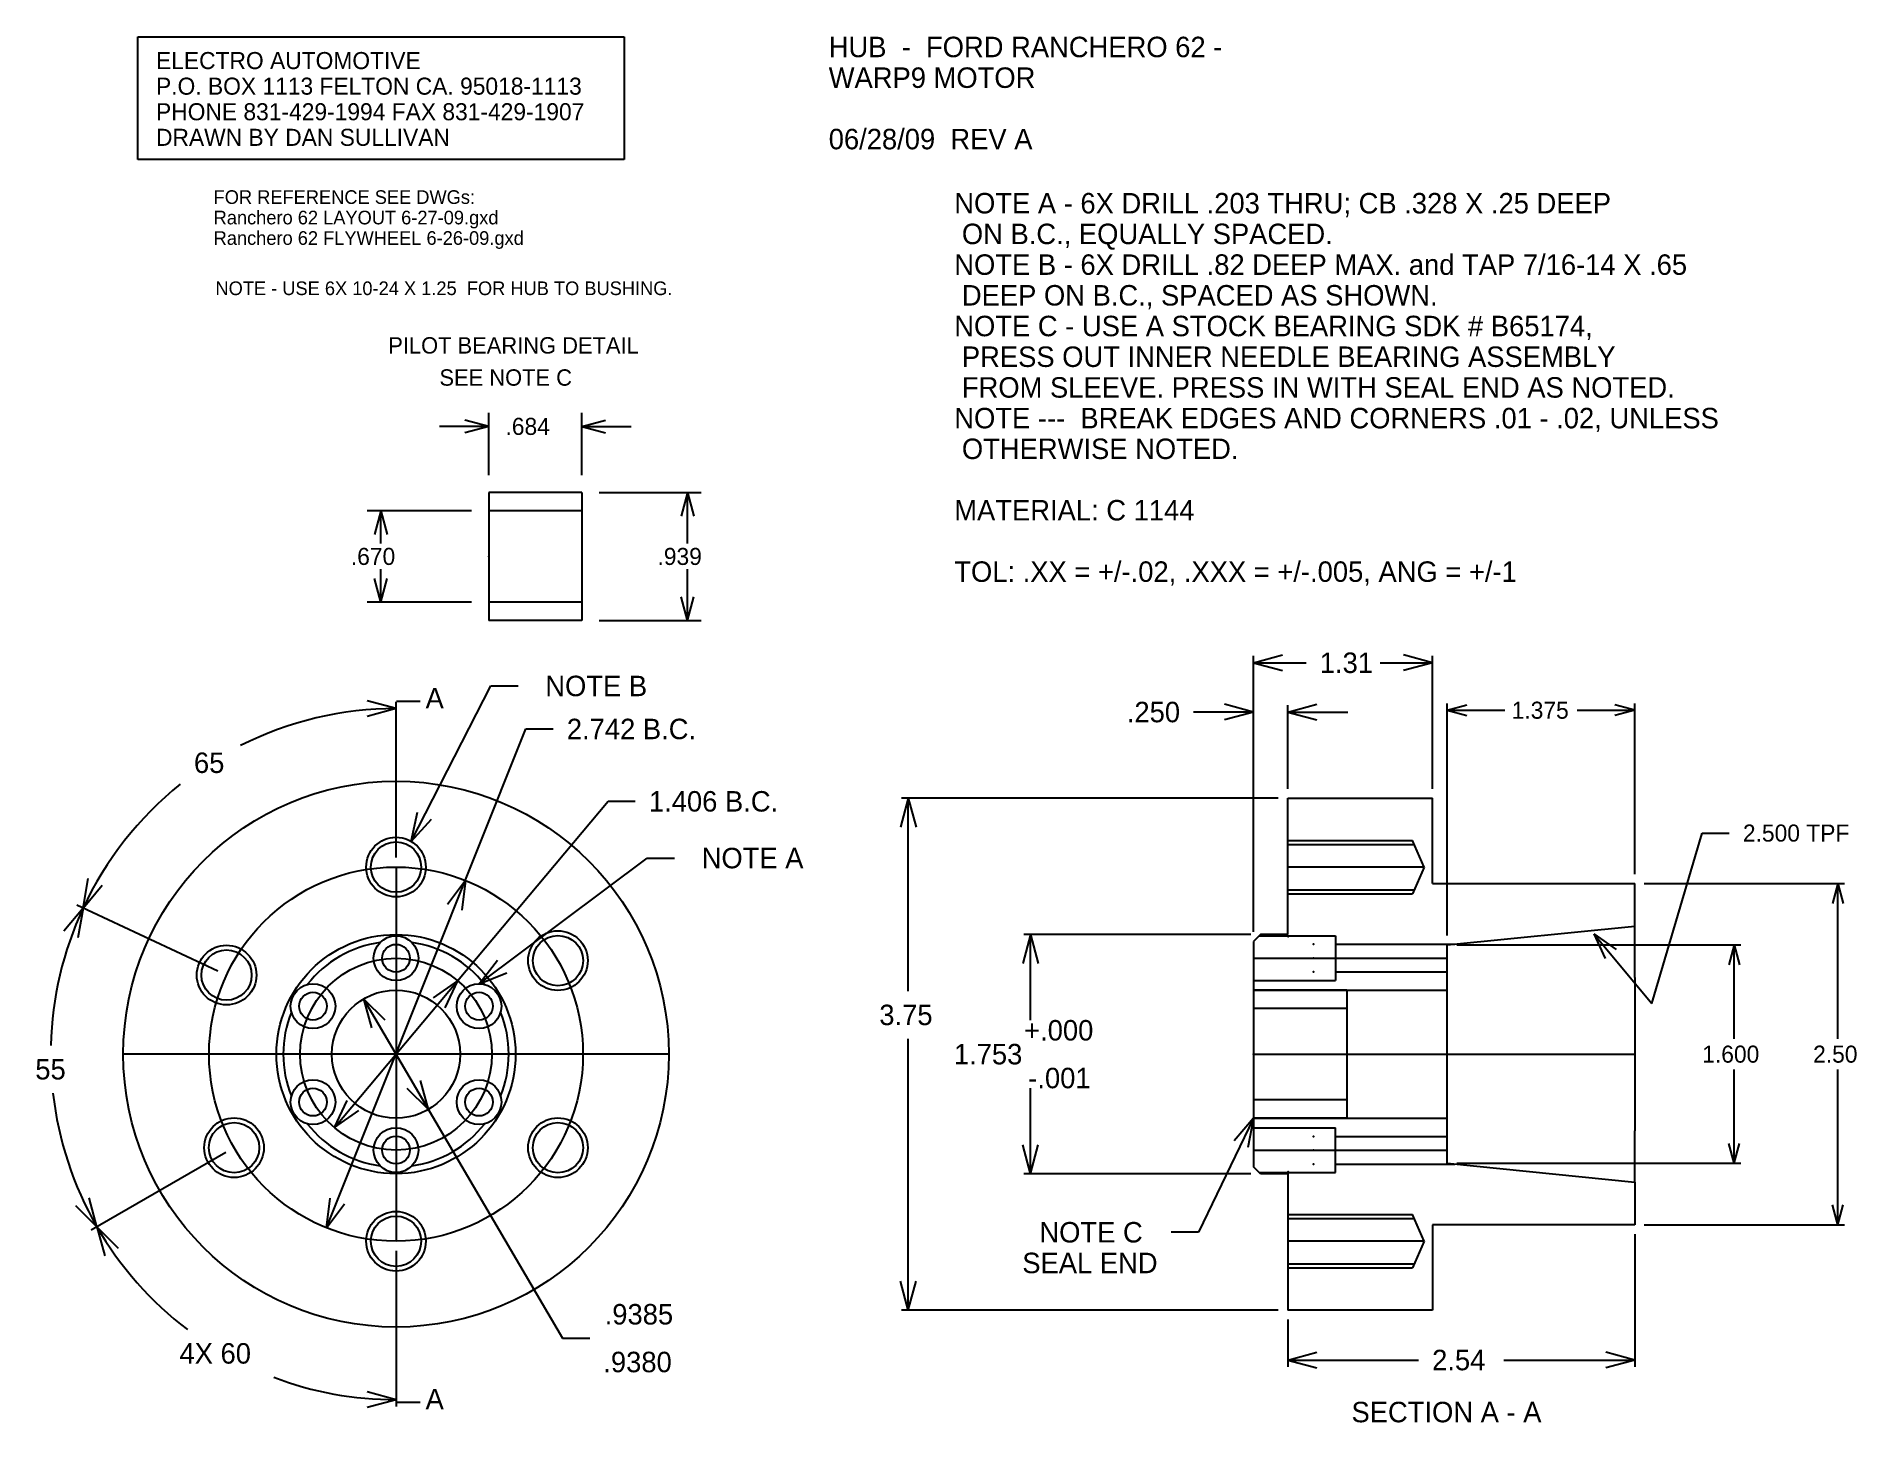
# Model space of a CAD drawing. Extents: x 5.5 to 18.8, y 3.6 to 13.8.
import ezdxf

# ---------------------------------------------------------------- set-up
doc = ezdxf.new("R2010")
doc.units = 0

msp = doc.modelspace()

# ---------------------------------------------------------------- linework, layer by layer
at = {"layer": '8', "color": 1, "linetype": 'CONTINUOUS'}
for p, q in [((17.273386, 7.549795), (18.742452, 7.549795)), ((18.692452, 7.549795), (18.653629, 7.404906)), ((18.692452, 7.549795), (18.731275, 7.404906)), ((18.692452, 6.412295), (18.692452, 7.549795)), ((18.692452, 5.049795), (18.692452, 6.187295)), ((18.692452, 5.049795), (18.653629, 5.194684)), ((18.692452, 5.049795), (18.731275, 5.194684)), ((17.273386, 5.049795), (18.742452, 5.049795))]:
    msp.add_line(p, q, dxfattribs=at)
at = {"layer": 'CENTERLINES_-_PHANTOMS', "color": 7, "linetype": 'CONTINUOUS'}
for p, q in [((8.120297, 7.670751), (8.120297, 4.928751)), ((15.658804, 7.670795), (14.659086, 7.670795)), ((14.409086, 7.002794), (15.828386, 7.002794)), ((10.120297, 6.299751), (6.120297, 6.299751)), ((14.409086, 6.299795), (17.203386, 6.299795)), ((14.409086, 5.596796), (15.828386, 5.596796)), ((15.658804, 4.928795), (14.659086, 4.928795))]:
    msp.add_line(p, q, dxfattribs=at)
for radius in [1.371, 0.703001]:
    msp.add_circle((8.120297, 6.299751), radius, dxfattribs=at)
at = {"layer": 'DIMENSIONS', "color": 7, "linetype": 'CONTINUOUS'}
for p, q in [((6.227802, 13.756106), (9.794254, 13.756106)), ((6.227802, 12.856121), (6.227802, 13.756106)), ((9.794254, 13.756106), (9.794254, 12.856121)), ((9.794254, 12.856121), (6.227802, 12.856121)), ((8.123104, 8.887219), (8.297002, 8.887219)), ((8.123104, 3.750539), (8.297002, 3.750539))]:
    msp.add_line(p, q, dxfattribs=at)
at = {"layer": 'DIMENSIONS', "color": 1, "linetype": 'CONTINUOUS'}
for p, q in [((14.409086, 9.168131), (14.62159, 9.225072)), ((14.409086, 7.196295), (14.409086, 9.218131)), ((15.721086, 9.168131), (15.508582, 9.225072)), ((15.721086, 8.244795), (15.721086, 9.218131)), ((14.409086, 9.168131), (14.62159, 9.111191)), ((14.409086, 9.168131), (14.794112, 9.168131)), ((15.33606, 9.168131), (15.721086, 9.168131)), ((15.721086, 9.168131), (15.508582, 9.111191)), ((8.231929, 7.858582), (8.814961, 8.998119)), ((8.814961, 8.998119), (9.014961, 8.998119)), ((8.120297, 8.831895), (7.907794, 8.888835)), ((8.120297, 8.831895), (7.907794, 8.774955)), ((8.120297, 7.740751), (8.120297, 8.881895)), ((14.409086, 8.806959), (14.196582, 8.863899)), ((14.409086, 7.196295), (14.409086, 8.856959)), ((14.659086, 8.806959), (14.87159, 8.863899)), ((14.659086, 8.244795), (14.659086, 8.856959)), ((15.828386, 7.169794), (15.828386, 8.870335)), ((15.828386, 8.820335), (15.973275, 8.859158)), ((15.828386, 8.820335), (15.973275, 8.781512)), ((15.828386, 8.820335), (16.251271, 8.820335)), ((16.780501, 8.820335), (17.203386, 8.820335)), ((17.203386, 8.820335), (17.058497, 8.859158)), ((17.203386, 8.820335), (17.058497, 8.781512)), ((17.203386, 7.619795), (17.203386, 8.870335)), ((7.611393, 5.0267), (9.072934, 8.682819)), ((9.072934, 8.682819), (9.272934, 8.682819)), ((14.409086, 8.806959), (13.969086, 8.806959)), ((14.409086, 8.806959), (14.196582, 8.750018)), ((14.659086, 8.806959), (14.87159, 8.750018)), ((14.659086, 8.806959), (15.099086, 8.806959)), ((7.668435, 5.761206), (9.674869, 8.152543)), ((9.674869, 8.152543), (9.874869, 8.152543)), ((11.876903, 8.174795), (11.819963, 7.962291)), ((14.589086, 8.174795), (11.826903, 8.174795)), ((11.876903, 8.174795), (11.933843, 7.962291)), ((11.876903, 6.762514), (11.876903, 8.174795)), ((8.231929, 7.858582), (8.27803, 8.073698)), ((8.231929, 7.858582), (8.379412, 8.021827)), ((17.328829, 6.672059), (17.696881, 7.919948)), ((17.696881, 7.919948), (17.896881, 7.919948)), ((8.729114, 6.815249), (9.961505, 7.736921)), ((9.961505, 7.736921), (10.161505, 7.736921)), ((5.825395, 7.369881), (5.863598, 7.586539)), ((5.825395, 7.369881), (5.966809, 7.538411)), ((8.629202, 7.572801), (8.49745, 7.396615)), ((8.629202, 7.572801), (8.603194, 7.354344)), ((5.825395, 7.369881), (5.683982, 7.201352)), ((6.814308, 6.908744), (5.78008, 7.391012)), ((6.814308, 6.908744), (5.78008, 7.391012)), ((5.825395, 7.369881), (5.787193, 7.153224)), ((12.773146, 7.176295), (12.716206, 6.963791)), ((14.389086, 7.176295), (12.723146, 7.176295)), ((12.773146, 7.176295), (12.830086, 6.963791)), ((12.773146, 6.549795), (12.773146, 7.176295)), ((15.898386, 7.099794), (17.981946, 7.099794)), ((16.902674, 7.1811), (17.328829, 6.672059)), ((16.902674, 7.1811), (17.066374, 7.066199)), ((16.902674, 7.1811), (16.986992, 6.999743)), ((17.931946, 7.099794), (17.893123, 6.954905)), ((17.931946, 7.099794), (17.970769, 6.954905)), ((17.931946, 6.412339), (17.931946, 7.099794)), ((8.729114, 6.815249), (8.865189, 6.988118)), ((8.57216, 6.838296), (8.39195, 6.712103)), ((8.57216, 6.838296), (8.47919, 6.638905)), ((8.729114, 6.815249), (8.933393, 6.896921)), ((7.882836, 6.704772), (8.039435, 6.550252)), ((7.882836, 6.704772), (7.941195, 6.492654)), ((7.882836, 6.704772), (9.34039, 4.218726)), ((11.876903, 4.424795), (11.876903, 6.412514)), ((17.931946, 5.499883), (17.931946, 6.187339)), ((8.357759, 5.89473), (8.201159, 6.04925)), ((8.357759, 5.89473), (8.2994, 6.106848)), ((12.773146, 5.423295), (12.773146, 6.049795)), ((7.668435, 5.761206), (7.761404, 5.960597)), ((7.668435, 5.761206), (7.848644, 5.887399)), ((14.409086, 5.83114), (14.003809, 4.994579)), ((14.409086, 5.83114), (14.265194, 5.664722)), ((14.409086, 5.83114), (14.367681, 5.615072)), ((12.773146, 5.423295), (12.716206, 5.635798)), ((12.773146, 5.423295), (12.830086, 5.635798)), ((17.931946, 5.499883), (17.893123, 5.644772)), ((17.931946, 5.499883), (17.970769, 5.644772)), ((6.872355, 5.579251), (5.884095, 5.008679)), ((6.872355, 5.579251), (5.884095, 5.008679)), ((15.898386, 5.499883), (17.981946, 5.499883)), ((14.389086, 5.423295), (12.723146, 5.423295)), ((5.927396, 5.033679), (5.870456, 5.246182)), ((7.611393, 5.0267), (7.637401, 5.245158)), ((5.927396, 5.033679), (5.771833, 5.189242)), ((7.611393, 5.0267), (7.743145, 5.202886)), ((5.927396, 5.033679), (6.08296, 4.878115)), ((5.927396, 5.033679), (5.984336, 4.821175)), ((14.003809, 4.994579), (13.803809, 4.994579)), ((17.203386, 4.979795), (17.203386, 4.008205)), ((8.120297, 4.858751), (8.120297, 3.717607)), ((11.876903, 4.424795), (11.819963, 4.637298)), ((11.876903, 4.424795), (11.933843, 4.637298)), ((14.589086, 4.424795), (11.826903, 4.424795)), ((14.659086, 4.354795), (14.659086, 4.008205)), ((9.34039, 4.218726), (9.54039, 4.218726)), ((14.659086, 4.058205), (14.87159, 4.115145)), ((14.659086, 4.058205), (14.87159, 4.001265)), ((14.659086, 4.058205), (15.617917, 4.058205)), ((16.244555, 4.058205), (17.203386, 4.058205)), ((17.203386, 4.058205), (16.990882, 4.115145)), ((17.203386, 4.058205), (16.990882, 4.001265)), ((8.120297, 3.767607), (7.907794, 3.824547)), ((8.120297, 3.767607), (7.907794, 3.710666))]:
    msp.add_line(p, q, dxfattribs=at)
for start, end in [(90, 116.742962), (128.653603, 155), (155, 178.539258), (186.472757, 210), (210, 232.836415), (249.250255, 270)]:
    msp.add_arc((8.120297, 6.299751), 2.532144, start, end, dxfattribs=at)
at = {"layer": 'HUB', "color": 7, "linetype": 'CONTINUOUS'}
for p, q in [((14.659086, 7.176295), (14.659086, 8.174795)), ((14.659086, 8.174795), (15.721086, 8.174795)), ((15.721086, 7.549795), (15.721086, 8.174795)), ((14.659086, 7.866298), (15.573274, 7.866298)), ((14.659086, 7.836795), (15.586182, 7.836795)), ((15.658804, 7.670795), (15.573274, 7.866298)), ((15.658804, 7.670795), (15.573274, 7.475292)), ((14.659086, 7.504795), (15.586182, 7.504795)), ((14.659086, 7.475299), (15.573278, 7.475299)), ((15.721086, 7.549795), (17.203386, 7.549795)), ((17.203386, 7.237295), (17.203386, 7.549795)), ((15.828386, 7.099794), (17.203386, 7.237295)), ((17.203386, 6.862295), (17.203386, 7.237295)), ((14.459086, 7.176295), (14.409086, 7.126295)), ((14.409086, 7.126295), (14.409086, 6.633795)), ((14.449583, 7.166792), (15.009386, 7.166792)), ((14.659086, 7.176295), (14.459086, 7.176295)), ((15.009386, 7.166792), (15.009386, 6.838796)), ((15.009386, 7.105367), (15.884118, 7.105367)), ((15.828386, 5.499883), (15.828386, 7.099794)), ((14.409086, 6.838796), (15.009386, 6.838796)), ((15.009386, 6.902265), (15.828386, 6.902265)), ((17.203386, 6.862295), (17.203386, 5.737295)), ((14.409086, 6.769295), (15.828386, 6.769295)), ((14.409086, 6.712795), (14.409086, 5.886795)), ((14.409086, 5.965795), (14.409086, 5.473295)), ((14.409086, 5.83114), (15.828386, 5.83114)), ((14.409086, 5.760793), (15.009386, 5.760793)), ((15.009386, 5.432798), (15.009386, 5.760793)), ((15.009386, 5.697324), (15.828386, 5.697324)), ((17.203386, 5.362295), (17.203386, 5.737295)), ((14.459086, 5.423295), (14.409086, 5.473295)), ((15.009386, 5.494222), (15.88496, 5.494222)), ((15.828386, 5.499883), (17.203386, 5.362295)), ((14.449583, 5.432798), (15.009386, 5.432798)), ((14.659086, 5.423295), (14.459086, 5.423295)), ((14.659086, 5.423295), (14.659086, 4.424795)), ((17.203386, 5.362295), (17.203386, 5.049795)), ((14.659086, 5.12429), (15.573278, 5.12429)), ((14.659086, 5.094795), (15.586182, 5.094795)), ((15.658804, 4.928795), (15.573274, 5.124298)), ((17.203386, 5.049795), (15.721086, 5.049795)), ((15.721086, 5.049795), (15.721086, 4.424795)), ((15.658804, 4.928795), (15.573274, 4.733292)), ((14.659086, 4.762795), (15.586182, 4.762795)), ((14.659086, 4.733292), (15.573274, 4.733292)), ((15.721086, 4.424795), (14.659086, 4.424795))]:
    msp.add_line(p, q, dxfattribs=at)
for centre, radius in [((8.120297, 6.299751), 2), ((8.120297, 7.670751), 0.2185), ((8.120297, 7.670751), 0.184), ((6.877749, 6.879161), 0.2185), ((8.120297, 6.299751), 0.8765), ((8.120298, 7.002749), 0.164001), ((8.120298, 7.002749), 0.101554), ((9.307618, 6.985251), 0.2185), ((9.307618, 6.985251), 0.184), ((6.877749, 6.879161), 0.184), ((7.511481, 6.651253), 0.163998), ((8.729114, 6.651251), 0.163998), ((7.511481, 6.651253), 0.10155), ((8.120297, 6.299751), 0.4695), ((8.729114, 6.651251), 0.101551), ((7.511481, 5.94825), 0.163998), ((7.511481, 5.94825), 0.101551), ((8.729114, 5.948249), 0.163998), ((8.729114, 5.948249), 0.10155), ((6.932977, 5.614251), 0.2185), ((6.932977, 5.614251), 0.184), ((8.120297, 5.596753), 0.164001), ((9.307618, 5.614251), 0.2185), ((9.307618, 5.614251), 0.184), ((8.120297, 5.596753), 0.101554), ((8.120297, 4.928751), 0.2185), ((8.120297, 4.928751), 0.184)]:
    msp.add_circle(centre, radius, dxfattribs=at)
for start, end in [(98.117646, 141.882312), (38.117518, 81.882285), (158.117447, 201.882482), (338.117447, 381.882482), (218.117518, 261.882285), (278.117646, 321.882312)]:
    msp.add_arc((8.120297, 6.299751), 0.8265, start, end, dxfattribs=at)
at = {"layer": 'HUB', "color": 7}
for p in [(14.661724, 7.16229), (14.849224, 7.105367), (14.849224, 7.003812), (14.849224, 6.902265), (14.849224, 5.697324), (14.849224, 5.595777), (14.849224, 5.494222), (14.661724, 5.437299)]:
    msp.add_point(p, dxfattribs=at)
at = {"layer": 'TRANS_BEARING', "color": 1, "linetype": 'CONTINUOUS'}
for p, q in [((8.799789, 10.90016), (8.625923, 10.946747)), ((8.799789, 10.541882), (8.799789, 11.00016)), ((9.483789, 10.541882), (9.483789, 11.00016)), ((9.483789, 10.90016), (9.657656, 10.946747)), ((8.799789, 10.90016), (8.439789, 10.90016)), ((8.799789, 10.90016), (8.625923, 10.853573)), ((9.483789, 10.90016), (9.657656, 10.853573)), ((9.483789, 10.90016), (9.843789, 10.90016)), ((9.608789, 10.416882), (10.358407, 10.416882)), ((10.258407, 10.416882), (10.21182, 10.243015)), ((10.258407, 10.416882), (10.304995, 10.243015)), ((10.258407, 10.041382), (10.258407, 10.416882)), ((8.674789, 10.282382), (7.909473, 10.282382)), ((8.009473, 10.282382), (7.962886, 10.108515)), ((8.009473, 10.282382), (8.056061, 10.108515)), ((8.009473, 10.041382), (8.009473, 10.282382)), ((8.009473, 9.612382), (7.962886, 9.786248)), ((8.009473, 9.612382), (8.009473, 9.853382)), ((8.009473, 9.612382), (8.056061, 9.786248)), ((10.258407, 9.477882), (10.258407, 9.853382)), ((8.674789, 9.612382), (7.909473, 9.612382)), ((10.258407, 9.477882), (10.21182, 9.651748)), ((10.258407, 9.477882), (10.304995, 9.651748)), ((9.608789, 9.477882), (10.358407, 9.477882))]:
    msp.add_line(p, q, dxfattribs=at)
at = {"layer": 'TRANS_BEARING', "color": 7, "linetype": 'CONTINUOUS'}
for p, q in [((8.799789, 10.416882), (8.799789, 9.477882)), ((9.483789, 10.416882), (8.799789, 10.416882)), ((9.483789, 10.416882), (9.483789, 9.477882)), ((9.483789, 10.282382), (8.799789, 10.282382)), ((9.483789, 9.612382), (8.799789, 9.612382)), ((9.483789, 9.477882), (8.799789, 9.477882)), ((14.409086, 6.769295), (14.409086, 5.830295)), ((15.093086, 6.769295), (14.409086, 6.769295)), ((15.093086, 6.769295), (15.093086, 5.830295)), ((15.093086, 6.634795), (14.409086, 6.634795)), ((15.093086, 5.964795), (14.409086, 5.964795)), ((15.093086, 5.830295), (14.409086, 5.830295))]:
    msp.add_line(p, q, dxfattribs=at)
at = {"layer": 'TRANS_BEARING', "color": 7}
for p in [(8.799789, 9.947382), (8.799789, 9.947382), (8.799789, 9.947382), (8.799789, 9.947382), (8.799789, 9.947382), (14.409086, 6.299795), (14.409086, 6.299795), (14.409086, 6.299795), (14.409086, 6.299795), (14.409086, 6.299795)]:
    msp.add_point(p, dxfattribs=at)

# ---------------------------------------------------------------- texts
at = {"layer": '8', "color": 7}
msp.add_text('2.50', height=0.125, dxfattribs=at).set_placement((18.511628, 6.237295))
at = {"layer": 'DIMENSIONS', "color": 7}
for s, height, p in [('HUB  -  FORD RANCHERO 62 -', 0.15, (11.293194, 13.605791)), ('ELECTRO AUTOMOTIVE', 0.125, (6.360549, 13.518611)), ('WARP9 MOTOR', 0.15, (11.293194, 13.380791)), ('P.O. BOX 1113 FELTON CA. 95018-1113', 0.125, (6.360549, 13.33111)), ('PHONE 831-429-1994 FAX 831-429-1907', 0.125, (6.360549, 13.14361)), ('DRAWN BY DAN SULLIVAN', 0.125, (6.360549, 12.95611)), ('06/28/09  REV A', 0.15, (11.293194, 12.930792)), ('FOR REFERENCE SEE DWGs:', 0.1, (6.782983, 12.530703)), ('NOTE A - 6X DRILL .203 THRU; CB .328 X .25 DEEP', 0.15, (12.213916, 12.460889)), ('Ranchero 62 LAYOUT 6-27-09.gxd', 0.1, (6.782983, 12.380703)), ('Ranchero 62 FLYWHEEL 6-26-09.gxd', 0.1, (6.782983, 12.230702)), ('\tON B.C., EQUALLY SPACED.', 0.15, (12.213916, 12.23589)), ('NOTE B - 6X DRILL .82 DEEP MAX. and TAP 7/16-14 X .65', 0.15, (12.213916, 12.010889)), ('NOTE - USE 6X 10-24 X 1.25  FOR HUB TO BUSHING.', 0.1, (6.796312, 11.862376)), ('\tDEEP ON B.C., SPACED AS SHOWN.', 0.15, (12.213916, 11.785889)), ('NOTE C - USE A STOCK BEARING SDK # B65174,', 0.15, (12.213916, 11.560889)), ('\tPRESS OUT INNER NEEDLE BEARING ASSEMBLY', 0.15, (12.213916, 11.335889)), ('\tFROM SLEEVE. PRESS IN WITH SEAL END AS NOTED.', 0.15, (12.213916, 11.110889)), ('NOTE ---  BREAK EDGES AND CORNERS .01 - .02, UNLESS', 0.15, (12.213916, 10.885889)), ('\tOTHERWISE NOTED.', 0.15, (12.213916, 10.660889)), ('MATERIAL: C 1144', 0.15, (12.213916, 10.210888)), ('TOL: .XX = +/-.02, .XXX = +/-.005, ANG = +/-1', 0.15, (12.213916, 9.760889)), ('1.31', 0.15, (14.894112, 9.093131)), ('A', 0.15, (8.337132, 8.833712)), ('NOTE B', 0.15, (9.214961, 8.923119)), ('.250', 0.15, (13.479154, 8.731959)), ('1.375', 0.125, (16.301271, 8.757835)), ('2.742 B.C.', 0.15, (9.372933, 8.607819)), ('65', 0.15, (6.638694, 8.36034)), ('1.406 B.C.', 0.15, (9.974869, 8.077543)), ('2.500 TPF', 0.125, (17.99688, 7.857448)), ('NOTE A', 0.15, (10.361505, 7.661921)), ('3.75', 0.15, (11.664289, 6.512514)), ('+.000', 0.15, (12.726127, 6.399795)), ('1.753', 0.15, (12.21105, 6.224795)), ('1.600', 0.125, (17.698597, 6.237339)), ('55', 0.15, (5.475368, 6.1143)), ('-.001', 0.15, (12.756402, 6.049795)), ('NOTE C', 0.15, (12.837935, 4.919579)), ('SEAL END', 0.15, (12.712633, 4.694579)), ('.9385', 0.15, (9.650494, 4.318726)), ('4X 60', 0.15, (6.532614, 4.03185)), ('.9380', 0.15, (9.64039, 3.968726)), ('2.54', 0.15, (15.717918, 3.983205)), ('A', 0.15, (8.337132, 3.697032)), ('SECTION A - A', 0.15, (15.126585, 3.601971))]:
    msp.add_text(s, height=height, dxfattribs=at).set_placement(p)
at = {"layer": 'TRANS_BEARING', "color": 7}
for s, height, p in [('PILOT BEARING DETAIL', 0.12, (8.063503, 11.43405)), ('SEE NOTE C', 0.12, (8.438754, 11.198445)), ('.684', 0.125, (8.923155, 10.837659)), ('.670', 0.125, (7.789257, 9.884881)), ('.939', 0.125, (10.037772, 9.884881))]:
    msp.add_text(s, height=height, dxfattribs=at).set_placement(p)

doc.saveas('drawing.dxf')
